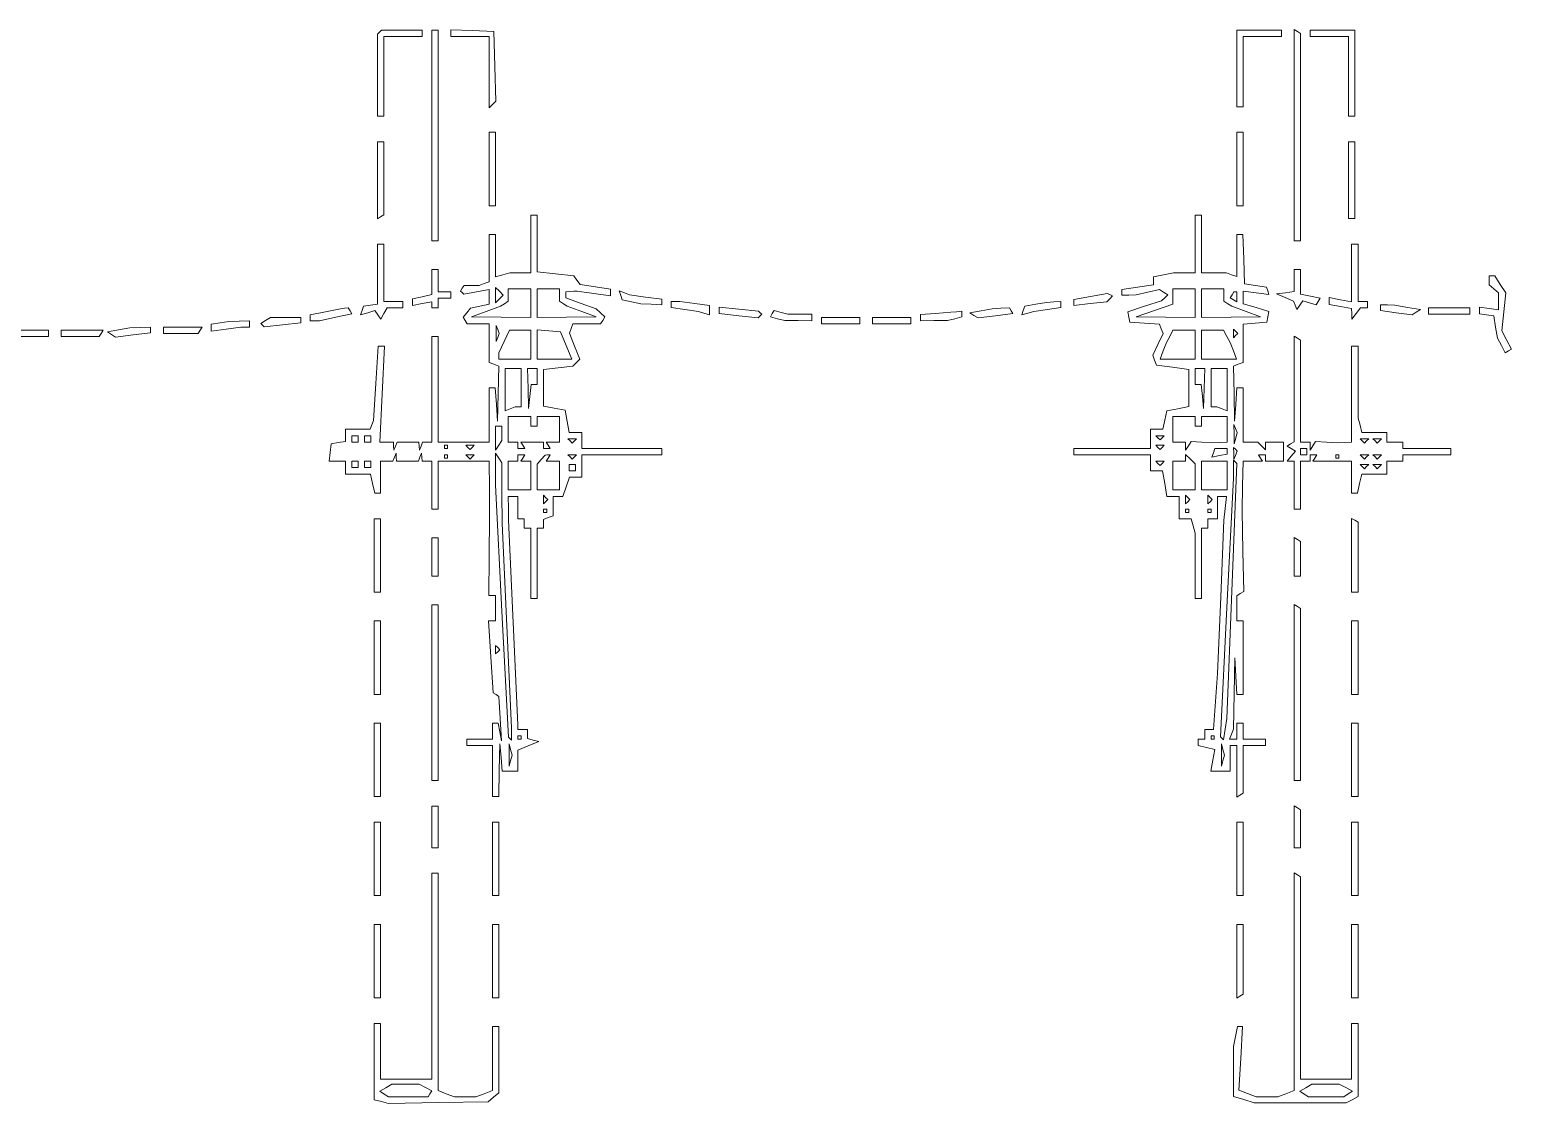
# Paper-space layout 'AN-18-DGE-073-A' of a CAD drawing. Header units: metres, sheet in millimetres. Extents: x 12 to 193, y 4 to 291.
# Drawn here: x 76.6 to 135.3, y 150.6 to 193.1 of the extents above; entities that cross this region are included whole.
import ezdxf

# ---------------------------------------------------------------- set-up
doc = ezdxf.new("R2010")
doc.units = ezdxf.units.M
doc.layers.add('DGE_CONTORNOS', color=7, linetype='Continuous', lineweight=0)
doc.layers.add('DGE_DATOS', color=7, linetype='Continuous', lineweight=0)

# ---------------------------------------------------------------- blocks, each defined once
blk = doc.blocks.new('LP_REF_DGE_MT_073_A')
at = {"layer": 'DGE_CONTORNOS'}
for points in [[(90.436, 193.015), (90.352, 192.931), (90.352, 191.308), (90.352, 189.685), (90.478, 189.685), (90.605, 189.685), (90.605, 191.266), (90.605, 192.847), (91.364, 192.847), (92.123, 192.847), (92.123, 192.973), (92.123, 193.1), (91.322, 193.1), (90.521, 193.1)], [(92.502, 188.926), (92.502, 184.752), (92.629, 184.752), (92.755, 184.752), (92.755, 188.926), (92.755, 193.1), (92.629, 193.1), (92.502, 193.1)], [(93.261, 192.979), (93.261, 192.847), (94.02, 192.847), (94.779, 192.847), (94.779, 191.43), (94.779, 190.014), (94.91, 190.145), (95.041, 190.276), (95.004, 191.656), (94.968, 193.036), (94.115, 193.074), (93.261, 193.111)], [(124.374, 191.582), (124.374, 190.064), (124.5, 190.064), (124.627, 190.064), (124.627, 191.456), (124.627, 192.847), (125.386, 192.847), (126.145, 192.847), (126.145, 192.973), (126.145, 193.1), (125.259, 193.1), (124.374, 193.1)], [(126.651, 188.933), (126.651, 184.752), (126.777, 184.752), (126.904, 184.752), (126.904, 188.855), (126.904, 192.958), (126.777, 193.036), (126.651, 193.115)], [(127.283, 192.973), (127.283, 192.847), (128.042, 192.847), (128.801, 192.847), (128.801, 191.266), (128.801, 189.685), (128.927, 189.685), (129.054, 189.685), (129.054, 191.392), (129.054, 193.1), (128.168, 193.1), (127.283, 193.1)], [(94.779, 187.598), (94.779, 186.144), (94.905, 186.144), (95.032, 186.144), (95.032, 187.598), (95.032, 189.052), (94.905, 189.052), (94.779, 189.052)], [(124.374, 187.598), (124.374, 186.144), (124.5, 186.144), (124.627, 186.144), (124.627, 187.598), (124.627, 189.052), (124.5, 189.052), (124.374, 189.052)], [(90.352, 187.148), (90.352, 185.623), (90.478, 185.701), (90.605, 185.779), (90.605, 187.226), (90.605, 188.673), (90.478, 188.673), (90.352, 188.673)], [(128.801, 187.155), (128.801, 185.638), (128.927, 185.638), (129.054, 185.638), (129.054, 187.155), (129.054, 188.673), (128.927, 188.673), (128.801, 188.673)], [(96.423, 184.626), (96.423, 183.488), (96.012, 183.486), (95.601, 183.484), (95.316, 183.408), (95.032, 183.332), (95.032, 184.168), (95.032, 185.005), (94.905, 185.005), (94.779, 185.005), (94.779, 184.07), (94.779, 183.135), (94.579, 183.058), (94.379, 182.982), (94.08, 182.982), (93.782, 182.982), (93.714, 182.873), (93.647, 182.764), (93.71, 182.701), (93.774, 182.638), (94.276, 182.729), (94.779, 182.821), (94.779, 182.532), (94.779, 182.243), (94.408, 182.162), (94.037, 182.08), (93.891, 181.904), (93.745, 181.728), (93.827, 181.596), (93.908, 181.464), (94.343, 181.464), (94.779, 181.464), (94.779, 180.701), (94.779, 179.938), (94.968, 179.866), (95.158, 179.793), (95.135, 178.7), (95.111, 177.607), (95.065, 178.271), (95.018, 178.935), (94.899, 178.935), (94.779, 178.935), (94.779, 177.859), (94.779, 176.784), (93.767, 176.784), (92.755, 176.784), (92.755, 178.871), (92.755, 180.958), (92.629, 180.958), (92.502, 180.958), (92.502, 178.871), (92.502, 176.784), (92.323, 176.784), (92.144, 176.784), (92.08, 176.626), (92.016, 176.468), (92.006, 176.626), (91.996, 176.784), (91.564, 176.784), (91.132, 176.784), (91.068, 176.626), (91.004, 176.468), (90.994, 176.626), (90.984, 176.784), (90.715, 176.784), (90.446, 176.784), (90.538, 178.682), (90.629, 180.579), (90.508, 180.579), (90.386, 180.579), (90.296, 179.108), (90.205, 177.638), (90.139, 177.464), (90.072, 177.29), (89.58, 177.29), (89.087, 177.29), (89.087, 177.046), (89.087, 176.802), (88.803, 176.762), (88.518, 176.721), (88.478, 176.373), (88.438, 176.026), (88.763, 176.026), (89.087, 176.026), (89.087, 175.773), (89.087, 175.52), (89.583, 175.52), (90.079, 175.52), (90.162, 175.14), (90.246, 174.761), (90.362, 174.761), (90.478, 174.761), (90.478, 175.393), (90.478, 176.026), (90.721, 176.026), (90.963, 176.026), (91.027, 176.184), (91.091, 176.342), (91.101, 176.184), (91.111, 176.026), (91.543, 176.026), (91.975, 176.026), (92.039, 176.184), (92.103, 176.342), (92.113, 176.184), (92.123, 176.026), (92.312, 176.026), (92.502, 176.026), (92.502, 175.077), (92.502, 174.128), (92.629, 174.128), (92.755, 174.128), (92.755, 175.077), (92.755, 176.026), (93.767, 176.026), (94.779, 176.026), (94.785, 174.919), (94.792, 173.812), (94.779, 172.263), (94.766, 170.714), (94.899, 170.714), (95.032, 170.714), (95.032, 170.208), (95.032, 169.702), (94.891, 169.702), (94.751, 169.702), (94.843, 168.279), (94.935, 166.856), (95.049, 166.784), (95.163, 166.711), (95.216, 165.835), (95.268, 164.959), (95.204, 165.307), (95.141, 165.655), (95.023, 165.655), (94.905, 165.655), (94.905, 165.338), (94.905, 165.022), (94.399, 165.022), (93.893, 165.022), (93.893, 164.896), (93.893, 164.769), (94.399, 164.769), (94.905, 164.769), (94.905, 163.758), (94.905, 162.746), (95.032, 162.746), (95.158, 162.746), (95.18, 163.789), (95.202, 164.833), (95.251, 164.295), (95.299, 163.758), (95.608, 163.758), (95.917, 163.758), (95.917, 164.172), (95.917, 164.587), (96.328, 164.758), (96.739, 164.928), (96.518, 164.984), (96.296, 165.041), (96.296, 165.221), (96.296, 165.402), (96.107, 165.402), (95.917, 165.402), (95.915, 165.497), (95.913, 165.591), (95.728, 169.639), (95.542, 173.686), (95.54, 174.16), (95.537, 174.634), (95.727, 174.634), (95.917, 174.634), (95.917, 174.192), (95.917, 173.749), (96.043, 173.749), (96.17, 173.749), (96.17, 173.559), (96.17, 173.37), (96.296, 173.37), (96.423, 173.37), (96.423, 171.978), (96.423, 170.587), (96.549, 170.587), (96.676, 170.587), (96.676, 171.978), (96.676, 173.37), (96.802, 173.37), (96.929, 173.37), (96.929, 173.546), (96.929, 173.722), (97.118, 173.795), (97.308, 173.868), (97.308, 174.251), (97.308, 174.634), (97.504, 174.634), (97.701, 174.634), (97.833, 175.014), (97.965, 175.393), (98.206, 175.393), (98.446, 175.393), (98.446, 175.836), (98.446, 176.279), (100.027, 176.279), (101.608, 176.279), (101.608, 176.405), (101.608, 176.531), (100.027, 176.531), (98.446, 176.531), (98.446, 176.848), (98.446, 177.164), (98.199, 177.164), (97.952, 177.164), (97.87, 177.603), (97.787, 178.043), (97.358, 178.123), (96.929, 178.204), (96.929, 178.932), (96.929, 179.66), (97.509, 179.726), (98.089, 179.791), (98.225, 179.928), (98.362, 180.064), (98.158, 180.582), (97.955, 181.101), (98.024, 181.282), (98.094, 181.464), (98.642, 181.464), (99.19, 181.464), (99.276, 181.603), (99.362, 181.741), (99.189, 181.899), (99.016, 182.056), (98.415, 182.276), (97.814, 182.497), (97.814, 182.613), (97.814, 182.729), (97.972, 182.744), (98.13, 182.759), (98.193, 182.757), (98.257, 182.756), (98.921, 182.667), (99.585, 182.579), (99.585, 182.709), (99.585, 182.84), (98.984, 182.93), (98.383, 183.02), (98.254, 183.197), (98.125, 183.373), (97.4, 183.448), (96.676, 183.523), (96.676, 184.644), (96.676, 185.764), (96.549, 185.764), (96.423, 185.764)], [(122.73, 184.626), (122.73, 183.488), (122.303, 183.488), (121.876, 183.488), (121.481, 183.409), (121.086, 183.33), (121.086, 183.167), (121.086, 183.005), (120.453, 182.918), (119.821, 182.831), (119.821, 182.717), (119.821, 182.602), (120.105, 182.605), (120.39, 182.608), (120.851, 182.716), (121.313, 182.823), (121.483, 182.718), (121.653, 182.613), (121.527, 182.497), (121.402, 182.38), (120.731, 182.163), (120.06, 181.945), (120.1, 181.736), (120.139, 181.527), (120.728, 181.489), (121.317, 181.451), (121.388, 181.266), (121.459, 181.08), (121.254, 180.651), (121.05, 180.222), (121.125, 180.026), (121.2, 179.83), (121.839, 179.745), (122.477, 179.661), (122.477, 178.924), (122.477, 178.187), (122.041, 178.105), (121.606, 178.024), (121.526, 177.657), (121.445, 177.29), (121.202, 177.29), (120.959, 177.29), (120.959, 176.911), (120.959, 176.531), (119.441, 176.531), (117.924, 176.531), (117.924, 176.405), (117.924, 176.279), (119.441, 176.279), (120.959, 176.279), (120.959, 175.962), (120.959, 175.646), (121.201, 175.646), (121.443, 175.646), (121.528, 175.14), (121.614, 174.634), (121.856, 174.634), (122.097, 174.634), (122.097, 174.192), (122.097, 173.749), (122.336, 173.749), (122.574, 173.749), (122.65, 173.464), (122.726, 173.18), (122.728, 171.884), (122.73, 170.587), (122.856, 170.587), (122.983, 170.587), (122.983, 171.978), (122.983, 173.37), (123.109, 173.37), (123.236, 173.37), (123.236, 173.559), (123.236, 173.749), (123.425, 173.749), (123.615, 173.749), (123.615, 174.192), (123.615, 174.634), (123.793, 174.634), (123.971, 174.634), (123.921, 174.16), (123.872, 173.686), (123.742, 170.65), (123.612, 167.615), (123.534, 166.508), (123.456, 165.402), (123.283, 165.402), (123.109, 165.402), (123.109, 165.212), (123.109, 165.022), (122.983, 165.022), (122.856, 165.022), (122.856, 164.898), (122.856, 164.774), (123.183, 164.692), (123.511, 164.61), (123.431, 164.184), (123.351, 163.758), (123.736, 163.758), (124.121, 163.758), (124.121, 164.263), (124.121, 164.769), (124.248, 164.769), (124.374, 164.769), (124.374, 163.75), (124.374, 162.731), (124.5, 162.809), (124.627, 162.887), (124.627, 163.828), (124.627, 164.769), (125.07, 164.769), (125.512, 164.769), (125.512, 164.896), (125.512, 165.022), (125.07, 165.022), (124.627, 165.022), (124.627, 165.338), (124.627, 165.655), (124.5, 165.655), (124.374, 165.655), (124.374, 165.338), (124.374, 165.022), (124.234, 165.022), (124.094, 165.022), (124.171, 165.222), (124.248, 165.422), (124.271, 166.835), (124.295, 168.247), (124.341, 167.52), (124.387, 166.793), (124.507, 166.793), (124.627, 166.793), (124.627, 168.247), (124.627, 169.702), (124.5, 169.702), (124.374, 169.702), (124.374, 170.2), (124.374, 170.699), (124.513, 170.785), (124.652, 170.871), (124.624, 172.468), (124.596, 174.065), (124.611, 175.045), (124.627, 176.026), (125.014, 176.026), (125.401, 176.026), (125.323, 176.152), (125.244, 176.279), (125.378, 176.279), (125.512, 176.279), (125.512, 176.152), (125.512, 176.026), (125.871, 176.026), (126.229, 176.026), (126.229, 176.405), (126.229, 176.784), (125.871, 176.784), (125.512, 176.784), (125.512, 176.633), (125.512, 176.481), (125.361, 176.633), (125.209, 176.784), (124.918, 176.784), (124.627, 176.784), (124.627, 177.859), (124.627, 178.935), (124.507, 178.935), (124.387, 178.935), (124.341, 178.271), (124.294, 177.607), (124.271, 178.7), (124.248, 179.793), (124.437, 179.866), (124.627, 179.938), (124.627, 180.694), (124.627, 181.449), (125.1, 181.488), (125.573, 181.527), (125.614, 181.741), (125.654, 181.955), (125.141, 182.109), (124.627, 182.263), (124.627, 182.512), (124.627, 182.762), (125.14, 182.693), (125.652, 182.625), (125.604, 182.771), (125.555, 182.918), (125.123, 182.982), (124.69, 183.045), (124.653, 184.025), (124.616, 185.005), (124.495, 185.005), (124.374, 185.005), (124.374, 184.17), (124.374, 183.334), (124.174, 183.411), (123.974, 183.488), (123.478, 183.488), (122.983, 183.488), (122.983, 184.626), (122.983, 185.764), (122.856, 185.764), (122.73, 185.764)], [(90.352, 183.433), (90.352, 182.24), (90.077, 182.2), (89.803, 182.16), (89.746, 181.988), (89.69, 181.817), (89.973, 181.907), (90.257, 181.997), (90.37, 181.825), (90.483, 181.654), (90.614, 181.875), (90.744, 182.096), (91.054, 182.096), (91.364, 182.096), (91.364, 182.223), (91.364, 182.349), (90.984, 182.349), (90.605, 182.349), (90.605, 183.488), (90.605, 184.626), (90.478, 184.626), (90.352, 184.626)], [(128.927, 183.482), (128.927, 182.338), (128.484, 182.421), (128.042, 182.504), (128.042, 182.369), (128.042, 182.234), (128.484, 182.151), (128.927, 182.068), (128.931, 181.861), (128.935, 181.654), (129.103, 181.875), (129.271, 182.096), (129.415, 182.096), (129.56, 182.096), (129.56, 182.223), (129.56, 182.349), (129.37, 182.349), (129.18, 182.349), (129.18, 183.488), (129.18, 184.626), (129.054, 184.626), (128.927, 184.626)], [(92.502, 183.118), (92.502, 182.622), (92.123, 182.539), (91.743, 182.456), (91.743, 182.323), (91.743, 182.191), (92.123, 182.267), (92.502, 182.343), (92.502, 182.22), (92.502, 182.096), (92.629, 182.096), (92.755, 182.096), (92.755, 182.286), (92.755, 182.476), (93.008, 182.476), (93.261, 182.476), (93.261, 182.602), (93.261, 182.729), (93.008, 182.729), (92.755, 182.729), (92.755, 183.171), (92.755, 183.614), (92.629, 183.614), (92.502, 183.614)], [(126.651, 183.18), (126.651, 182.746), (126.303, 182.698), (125.955, 182.651), (126.29, 182.508), (126.624, 182.366), (126.691, 182.199), (126.758, 182.033), (126.878, 182.205), (126.998, 182.376), (127.257, 182.294), (127.515, 182.213), (127.597, 182.346), (127.679, 182.479), (127.291, 182.556), (126.904, 182.634), (126.904, 183.124), (126.904, 183.614), (126.777, 183.614), (126.651, 183.614)], [(134.366, 183.187), (134.366, 183.013), (134.555, 182.855), (134.745, 182.698), (134.745, 182.356), (134.745, 182.014), (134.366, 182.069), (133.986, 182.125), (133.986, 181.993), (133.986, 181.861), (134.269, 181.821), (134.552, 181.78), (134.625, 181.338), (134.698, 180.895), (134.854, 180.607), (135.011, 180.319), (135.13, 180.393), (135.25, 180.467), (135.062, 180.83), (134.874, 181.194), (134.952, 181.942), (135.03, 182.689), (134.81, 183.025), (134.589, 183.361), (134.478, 183.361), (134.366, 183.361)], [(96.423, 182.286), (96.423, 181.717), (95.253, 181.727), (94.083, 181.737), (94.655, 181.948), (95.227, 182.16), (95.382, 182.262), (95.537, 182.364), (95.537, 182.61), (95.537, 182.855), (95.98, 182.855), (96.423, 182.855)], [(95.183, 182.451), (95.032, 182.299), (95.032, 182.602), (95.032, 182.906), (95.183, 182.754), (95.335, 182.602)], [(97.561, 182.61), (97.561, 182.364), (97.717, 182.262), (97.872, 182.16), (98.444, 181.948), (99.016, 181.737), (97.846, 181.727), (96.676, 181.717), (96.676, 182.286), (96.676, 182.855), (97.118, 182.855), (97.561, 182.855)], [(99.989, 182.591), (100.048, 182.413), (100.417, 182.333), (100.786, 182.253), (101.197, 182.238), (101.608, 182.223), (101.608, 182.333), (101.608, 182.443), (100.974, 182.527), (100.34, 182.611), (100.135, 182.69), (99.93, 182.769)], [(118.588, 182.551), (117.924, 182.43), (117.924, 182.309), (117.924, 182.188), (118.578, 182.265), (119.232, 182.343), (119.348, 182.458), (119.463, 182.574), (119.358, 182.623), (119.252, 182.673)], [(122.73, 182.286), (122.73, 181.717), (121.56, 181.727), (120.39, 181.737), (121.117, 181.99), (121.845, 182.244), (121.845, 182.55), (121.845, 182.855), (122.287, 182.855), (122.73, 182.855)], [(123.868, 182.61), (123.868, 182.364), (124.024, 182.262), (124.179, 182.16), (124.751, 181.948), (125.323, 181.737), (124.153, 181.727), (122.983, 181.717), (122.983, 182.286), (122.983, 182.855), (123.425, 182.855), (123.868, 182.855)], [(124.374, 182.532), (124.374, 182.334), (124.245, 182.414), (124.117, 182.493), (124.19, 182.611), (124.262, 182.729), (124.318, 182.729), (124.374, 182.729)], [(88.297, 181.941), (87.696, 181.816), (87.696, 181.703), (87.696, 181.59), (87.879, 181.59), (88.063, 181.59), (88.702, 181.728), (89.342, 181.865), (89.27, 181.981), (89.199, 182.096), (89.048, 182.081), (88.898, 182.066)], [(101.988, 182.234), (101.988, 182.119), (102.525, 182.035), (103.063, 181.951), (103.284, 181.889), (103.505, 181.826), (103.505, 182.007), (103.505, 182.188), (102.919, 182.269), (102.332, 182.349), (102.16, 182.349), (101.988, 182.349)], [(103.885, 182.004), (103.885, 181.876), (104.657, 181.789), (105.429, 181.701), (105.5, 181.772), (105.571, 181.843), (105.508, 181.906), (105.445, 181.969), (104.665, 182.051), (103.885, 182.132)], [(105.987, 181.869), (105.911, 181.746), (106.195, 181.67), (106.478, 181.594), (107.015, 181.592), (107.553, 181.59), (107.553, 181.717), (107.553, 181.843), (107.078, 181.845), (106.604, 181.847), (106.334, 181.919), (106.064, 181.992)], [(112.454, 181.877), (111.853, 181.83), (111.853, 181.71), (111.853, 181.59), (112.39, 181.592), (112.928, 181.594), (113.213, 181.67), (113.497, 181.746), (113.497, 181.858), (113.497, 181.97), (113.276, 181.947), (113.054, 181.924)], [(114.256, 181.984), (113.813, 181.905), (113.974, 181.802), (114.134, 181.699), (114.826, 181.786), (115.518, 181.872), (115.449, 181.984), (115.379, 182.096), (115.039, 182.08), (114.699, 182.063)], [(116.416, 182.238), (115.983, 182.16), (115.927, 181.988), (115.87, 181.817), (116.106, 181.884), (116.343, 181.951), (116.88, 182.035), (117.418, 182.119), (117.418, 182.234), (117.418, 182.349), (117.133, 182.333), (116.849, 182.316)], [(130.065, 182.108), (130.065, 181.994), (130.692, 181.907), (131.319, 181.821), (131.482, 181.924), (131.646, 182.027), (131.14, 182.118), (130.635, 182.208), (130.35, 182.216), (130.065, 182.223)], [(131.963, 181.97), (131.963, 181.843), (132.785, 181.843), (133.607, 181.843), (133.607, 181.97), (133.607, 182.096), (132.785, 182.096), (131.963, 182.096)], [(80.107, 181.225), (79.665, 181.146), (79.825, 181.043), (79.985, 180.94), (80.679, 181.027), (81.372, 181.114), (81.372, 181.226), (81.372, 181.338), (80.961, 181.321), (80.55, 181.304)], [(81.878, 181.211), (81.878, 181.085), (82.566, 181.085), (83.254, 181.085), (83.333, 181.211), (83.411, 181.338), (82.644, 181.338), (81.878, 181.338)], [(84.123, 181.5), (83.775, 181.447), (83.775, 181.312), (83.775, 181.177), (84.362, 181.257), (84.949, 181.338), (85.121, 181.338), (85.293, 181.338), (85.293, 181.464), (85.293, 181.59), (84.882, 181.572), (84.471, 181.553)], [(85.929, 181.595), (85.743, 181.478), (85.807, 181.414), (85.871, 181.35), (86.594, 181.425), (87.317, 181.499), (87.317, 181.608), (87.317, 181.717), (86.716, 181.715), (86.115, 181.713)], [(95.115, 180.926), (95.052, 180.768), (95.052, 181.085), (95.052, 181.401), (95.115, 181.243), (95.179, 181.085)], [(107.932, 181.59), (107.932, 181.464), (108.691, 181.464), (109.45, 181.464), (109.45, 181.59), (109.45, 181.717), (108.691, 181.717), (107.932, 181.717)], [(109.956, 181.59), (109.956, 181.464), (110.715, 181.464), (111.473, 181.464), (111.473, 181.59), (111.473, 181.717), (110.715, 181.717), (109.956, 181.717)], [(75.807, 181.085), (75.807, 180.958), (76.566, 180.958), (77.325, 180.958), (77.325, 181.085), (77.325, 181.211), (76.566, 181.211), (75.807, 181.211)], [(77.831, 181.085), (77.831, 180.958), (78.582, 180.958), (79.334, 180.958), (79.412, 181.085), (79.49, 181.211), (78.66, 181.211), (77.831, 181.211)], [(96.423, 180.642), (96.423, 180.073), (95.79, 180.073), (95.158, 180.073), (95.158, 180.195), (95.158, 180.317), (95.371, 180.764), (95.584, 181.211), (96.004, 181.211), (96.423, 181.211)], [(97.829, 180.61), (98.057, 180.073), (97.366, 180.073), (96.676, 180.073), (96.676, 180.65), (96.676, 181.226), (97.139, 181.187), (97.602, 181.148)], [(122.73, 180.642), (122.73, 180.073), (122.037, 180.073), (121.345, 180.073), (121.468, 180.397), (121.592, 180.722), (121.723, 180.967), (121.853, 181.211), (122.292, 181.211), (122.73, 181.211)], [(123.99, 180.967), (124.121, 180.722), (124.244, 180.397), (124.368, 180.073), (123.675, 180.073), (122.983, 180.073), (122.983, 180.642), (122.983, 181.211), (123.421, 181.211), (123.859, 181.211)], [(124.332, 181), (124.248, 180.916), (124.248, 181.085), (124.248, 181.253), (124.332, 181.169), (124.416, 181.085)], [(126.651, 178.886), (126.651, 176.799), (126.511, 176.713), (126.371, 176.626), (126.534, 176.525), (126.698, 176.424), (126.532, 176.225), (126.367, 176.026), (126.509, 176.026), (126.651, 176.026), (126.651, 175.077), (126.651, 174.128), (126.777, 174.128), (126.904, 174.128), (126.904, 175.077), (126.904, 176.026), (127.093, 176.026), (127.283, 176.026), (127.283, 176.152), (127.283, 176.279), (127.417, 176.279), (127.551, 176.279), (127.473, 176.152), (127.395, 176.026), (128.161, 176.026), (128.927, 176.026), (128.927, 175.393), (128.927, 174.761), (129.044, 174.761), (129.16, 174.761), (129.243, 175.14), (129.327, 175.52), (129.823, 175.52), (130.318, 175.52), (130.318, 175.773), (130.318, 176.026), (130.635, 176.026), (130.951, 176.026), (130.951, 176.152), (130.951, 176.279), (131.899, 176.279), (132.848, 176.279), (132.848, 176.405), (132.848, 176.531), (131.899, 176.531), (130.951, 176.531), (130.951, 176.658), (130.951, 176.784), (130.635, 176.784), (130.318, 176.784), (130.318, 176.974), (130.318, 177.164), (129.827, 177.164), (129.336, 177.164), (129.26, 177.448), (129.184, 177.733), (129.182, 179.156), (129.18, 180.579), (129.054, 180.579), (128.927, 180.579), (128.927, 178.682), (128.927, 176.784), (128.643, 176.772), (128.358, 176.759), (127.93, 176.783), (127.501, 176.807), (127.394, 176.638), (127.287, 176.468), (127.285, 176.626), (127.283, 176.784), (127.093, 176.784), (126.904, 176.784), (126.904, 178.801), (126.904, 180.817), (126.777, 180.895), (126.651, 180.973)], [(96.043, 178.935), (96.043, 178.176), (95.927, 178.176), (95.811, 178.176), (95.611, 178.099), (95.411, 178.022), (95.411, 178.858), (95.411, 179.693), (95.727, 179.693), (96.043, 179.693)], [(96.676, 179.377), (96.676, 179.061), (96.557, 179.061), (96.438, 179.061), (96.388, 178.587), (96.339, 178.112), (96.318, 178.903), (96.296, 179.693), (96.486, 179.693), (96.676, 179.693)], [(123.088, 178.903), (123.067, 178.112), (123.017, 178.587), (122.968, 179.061), (122.849, 179.061), (122.73, 179.061), (122.73, 179.377), (122.73, 179.693), (122.92, 179.693), (123.109, 179.693)], [(123.995, 178.858), (123.995, 178.022), (123.795, 178.099), (123.594, 178.176), (123.478, 178.176), (123.362, 178.176), (123.362, 178.935), (123.362, 179.693), (123.678, 179.693), (123.995, 179.693)], [(96.423, 177.607), (96.423, 177.417), (96.549, 177.417), (96.676, 177.417), (96.676, 177.607), (96.676, 177.796), (97.118, 177.796), (97.561, 177.796), (97.561, 177.29), (97.561, 176.784), (97.301, 176.784), (97.04, 176.784), (97.118, 176.658), (97.197, 176.531), (97.063, 176.531), (96.929, 176.531), (96.929, 176.658), (96.929, 176.784), (96.479, 176.784), (96.028, 176.784), (96.107, 176.658), (96.185, 176.531), (96.051, 176.531), (95.917, 176.531), (95.917, 176.658), (95.917, 176.784), (95.727, 176.784), (95.537, 176.784), (95.537, 177.29), (95.537, 177.796), (95.98, 177.796), (96.423, 177.796)], [(122.73, 177.607), (122.73, 177.417), (122.856, 177.417), (122.983, 177.417), (122.983, 177.607), (122.983, 177.796), (123.489, 177.796), (123.995, 177.796), (123.995, 177.29), (123.995, 176.784), (123.71, 176.772), (123.425, 176.759), (122.997, 176.783), (122.569, 176.807), (122.462, 176.638), (122.354, 176.468), (122.352, 176.626), (122.35, 176.784), (122.097, 176.784), (121.845, 176.784), (121.845, 177.29), (121.845, 177.796), (122.287, 177.796), (122.73, 177.796)], [(95.283, 177.132), (95.281, 176.848), (95.158, 176.658), (95.035, 176.468), (95.034, 176.943), (95.032, 177.417), (95.158, 177.417), (95.285, 177.417)], [(124.335, 176.945), (124.277, 176.721), (124.272, 177.101), (124.268, 177.48), (124.331, 177.324), (124.393, 177.169)], [(89.593, 176.911), (89.593, 176.784), (89.467, 176.784), (89.34, 176.784), (89.34, 176.911), (89.34, 177.037), (89.467, 177.037), (89.593, 177.037)], [(90.099, 176.911), (90.099, 176.784), (89.973, 176.784), (89.846, 176.784), (89.846, 176.911), (89.846, 177.037), (89.973, 177.037), (90.099, 177.037)], [(93.134, 176.595), (93.134, 176.531), (93.071, 176.531), (93.008, 176.531), (93.008, 176.595), (93.008, 176.658), (93.071, 176.658), (93.134, 176.658)], [(94.104, 176.574), (94.02, 176.489), (93.935, 176.574), (93.851, 176.658), (94.02, 176.658), (94.188, 176.658)], [(98.151, 176.827), (98.067, 176.742), (97.983, 176.827), (97.898, 176.911), (98.067, 176.911), (98.236, 176.911)], [(121.423, 176.953), (121.339, 176.869), (121.254, 176.953), (121.17, 177.037), (121.339, 177.037), (121.507, 177.037)], [(121.423, 176.574), (121.339, 176.489), (121.254, 176.574), (121.17, 176.658), (121.339, 176.658), (121.507, 176.658)], [(129.517, 176.827), (129.433, 176.742), (129.349, 176.827), (129.264, 176.911), (129.433, 176.911), (129.602, 176.911)], [(130.023, 176.827), (129.939, 176.742), (129.855, 176.827), (129.77, 176.911), (129.939, 176.911), (130.108, 176.911)], [(89.593, 175.899), (89.593, 175.773), (89.467, 175.773), (89.34, 175.773), (89.34, 175.899), (89.34, 176.026), (89.467, 176.026), (89.593, 176.026)], [(90.099, 175.899), (90.099, 175.773), (89.973, 175.773), (89.846, 175.773), (89.846, 175.899), (89.846, 176.026), (89.973, 176.026), (90.099, 176.026)], [(93.134, 176.215), (93.134, 176.152), (93.071, 176.152), (93.008, 176.152), (93.008, 176.215), (93.008, 176.279), (93.071, 176.279), (93.134, 176.279)], [(94.104, 176.194), (94.02, 176.11), (93.935, 176.194), (93.851, 176.279), (94.02, 176.279), (94.188, 176.279)], [(95.285, 174.761), (95.289, 173.559), (95.475, 169.512), (95.66, 165.465), (95.662, 165.223), (95.664, 164.98), (95.601, 165.043), (95.539, 165.105), (95.285, 170.091), (95.032, 175.077), (95.034, 175.709), (95.035, 176.342), (95.158, 176.152), (95.281, 175.962)], [(96.107, 176.152), (96.028, 176.026), (96.226, 176.026), (96.423, 176.026), (96.423, 175.456), (96.423, 174.887), (95.98, 174.887), (95.537, 174.887), (95.537, 175.456), (95.537, 176.026), (95.727, 176.026), (95.917, 176.026), (95.917, 176.152), (95.917, 176.279), (96.051, 176.279), (96.185, 176.279)], [(97.118, 176.152), (97.04, 176.026), (97.301, 176.026), (97.561, 176.026), (97.561, 175.456), (97.561, 174.887), (97.118, 174.887), (96.676, 174.887), (96.676, 175.399), (96.676, 175.91), (96.834, 176.089), (96.992, 176.269), (97.094, 176.274), (97.197, 176.279)], [(98.151, 176.194), (98.067, 176.11), (97.983, 176.194), (97.898, 176.279), (98.067, 176.279), (98.236, 176.279)], [(121.423, 175.941), (121.339, 175.857), (121.254, 175.941), (121.17, 176.026), (121.339, 176.026), (121.507, 176.026)], [(122.73, 175.402), (122.73, 174.887), (122.287, 174.887), (121.845, 174.887), (121.845, 175.456), (121.845, 176.026), (122.097, 176.026), (122.35, 176.026), (122.35, 176.161), (122.35, 176.297), (122.54, 176.107), (122.73, 175.917)], [(123.995, 175.456), (123.995, 174.887), (123.489, 174.887), (122.983, 174.887), (122.983, 175.456), (122.983, 176.026), (123.489, 176.026), (123.995, 176.026)], [(123.995, 176.42), (123.995, 176.308), (123.69, 176.25), (123.385, 176.192), (123.451, 176.362), (123.516, 176.531), (123.755, 176.531), (123.995, 176.531)], [(124.183, 170.887), (123.981, 165.844), (123.916, 165.42), (123.852, 164.996), (123.79, 165.058), (123.729, 165.119), (123.988, 170.237), (124.248, 175.355), (124.248, 175.712), (124.248, 176.068), (124.316, 175.999), (124.385, 175.93)], [(124.334, 176.255), (124.268, 176.089), (124.258, 176.331), (124.248, 176.574), (124.324, 176.497), (124.4, 176.421)], [(127.156, 176.405), (127.156, 176.279), (127.03, 176.279), (126.904, 176.279), (126.904, 176.405), (126.904, 176.531), (127.03, 176.531), (127.156, 176.531)], [(128.421, 176.215), (128.421, 176.152), (128.358, 176.152), (128.295, 176.152), (128.295, 176.215), (128.295, 176.279), (128.358, 176.279), (128.421, 176.279)], [(129.517, 176.194), (129.433, 176.11), (129.349, 176.194), (129.264, 176.279), (129.433, 176.279), (129.602, 176.279)], [(130.023, 176.194), (129.939, 176.11), (129.855, 176.194), (129.77, 176.279), (129.939, 176.279), (130.108, 176.279)], [(98.193, 175.773), (98.193, 175.646), (98.067, 175.646), (97.941, 175.646), (97.941, 175.773), (97.941, 175.899), (98.067, 175.899), (98.193, 175.899)], [(129.517, 175.815), (129.433, 175.73), (129.349, 175.815), (129.264, 175.899), (129.433, 175.899), (129.602, 175.899)], [(130.023, 175.815), (129.939, 175.73), (129.855, 175.815), (129.77, 175.899), (129.939, 175.899), (130.108, 175.899)], [(97.013, 174.424), (96.929, 174.339), (96.929, 174.508), (96.929, 174.677), (97.013, 174.592), (97.097, 174.508)], [(122.435, 174.424), (122.35, 174.339), (122.35, 174.508), (122.35, 174.677), (122.435, 174.592), (122.519, 174.508)], [(123.32, 174.424), (123.236, 174.339), (123.236, 174.508), (123.236, 174.677), (123.32, 174.592), (123.404, 174.508)], [(90.226, 172.295), (90.226, 170.84), (90.352, 170.84), (90.478, 170.84), (90.478, 172.295), (90.478, 173.749), (90.352, 173.749), (90.226, 173.749)], [(97.055, 174.065), (97.055, 174.002), (96.992, 174.002), (96.929, 174.002), (96.929, 174.065), (96.929, 174.128), (96.992, 174.128), (97.055, 174.128)], [(122.477, 174.065), (122.477, 174.002), (122.414, 174.002), (122.35, 174.002), (122.35, 174.065), (122.35, 174.128), (122.414, 174.128), (122.477, 174.128)], [(123.362, 174.065), (123.362, 174.002), (123.299, 174.002), (123.236, 174.002), (123.236, 174.065), (123.236, 174.128), (123.299, 174.128), (123.362, 174.128)], [(128.927, 172.302), (128.927, 170.84), (129.054, 170.84), (129.18, 170.84), (129.18, 172.224), (129.18, 173.608), (129.054, 173.686), (128.927, 173.764)], [(92.502, 172.231), (92.502, 171.472), (92.629, 171.472), (92.755, 171.472), (92.755, 172.231), (92.755, 172.99), (92.629, 172.99), (92.502, 172.99)], [(126.651, 172.239), (126.651, 171.472), (126.777, 171.472), (126.904, 171.472), (126.904, 172.161), (126.904, 172.849), (126.777, 172.927), (126.651, 173.005)], [(92.502, 166.856), (92.502, 163.378), (92.629, 163.378), (92.755, 163.378), (92.755, 166.856), (92.755, 170.334), (92.629, 170.334), (92.502, 170.334)], [(126.651, 166.864), (126.651, 163.378), (126.777, 163.378), (126.904, 163.378), (126.904, 166.785), (126.904, 170.193), (126.777, 170.271), (126.651, 170.349)], [(90.226, 168.247), (90.226, 166.793), (90.352, 166.793), (90.478, 166.793), (90.478, 168.247), (90.478, 169.702), (90.352, 169.702), (90.226, 169.702)], [(128.927, 168.247), (128.927, 166.793), (129.054, 166.793), (129.18, 166.793), (129.18, 168.247), (129.18, 169.702), (129.054, 169.702), (128.927, 169.702)], [(95.116, 168.479), (95.032, 168.395), (95.032, 168.564), (95.032, 168.732), (95.116, 168.648), (95.2, 168.564)], [(90.226, 164.2), (90.226, 162.746), (90.352, 162.746), (90.478, 162.746), (90.478, 164.2), (90.478, 165.655), (90.352, 165.655), (90.226, 165.655)], [(128.927, 164.2), (128.927, 162.746), (129.054, 162.746), (129.18, 162.746), (129.18, 164.2), (129.18, 165.655), (129.054, 165.655), (128.927, 165.655)], [(96.043, 165.086), (96.043, 165.022), (95.98, 165.022), (95.917, 165.022), (95.917, 165.086), (95.917, 165.149), (95.98, 165.149), (96.043, 165.149)], [(123.489, 165.086), (123.489, 165.022), (123.425, 165.022), (123.362, 165.022), (123.362, 165.086), (123.362, 165.149), (123.425, 165.149), (123.489, 165.149)], [(95.625, 164.169), (95.567, 163.947), (95.567, 164.39), (95.567, 164.833), (95.625, 164.611), (95.683, 164.39)], [(123.829, 164.169), (123.771, 163.947), (123.771, 164.39), (123.771, 164.833), (123.829, 164.611), (123.887, 164.39)], [(92.502, 161.544), (92.502, 160.722), (92.629, 160.722), (92.755, 160.722), (92.755, 161.544), (92.755, 162.366), (92.629, 162.366), (92.502, 162.366)], [(126.651, 161.552), (126.651, 160.722), (126.777, 160.722), (126.904, 160.722), (126.904, 161.474), (126.904, 162.225), (126.777, 162.303), (126.651, 162.381)], [(90.226, 160.279), (90.226, 158.825), (90.352, 158.825), (90.478, 158.825), (90.478, 160.279), (90.478, 161.734), (90.352, 161.734), (90.226, 161.734)], [(94.905, 160.279), (94.905, 158.825), (95.032, 158.825), (95.158, 158.825), (95.158, 160.279), (95.158, 161.734), (95.032, 161.734), (94.905, 161.734)], [(124.374, 160.279), (124.374, 158.825), (124.5, 158.825), (124.627, 158.825), (124.627, 160.279), (124.627, 161.734), (124.5, 161.734), (124.374, 161.734)], [(128.927, 160.279), (128.927, 158.825), (129.054, 158.825), (129.18, 158.825), (129.18, 160.279), (129.18, 161.734), (129.054, 161.734), (128.927, 161.734)], [(92.502, 155.632), (92.502, 151.553), (91.49, 151.553), (90.478, 151.553), (90.478, 152.659), (90.478, 153.766), (90.352, 153.766), (90.226, 153.766), (90.226, 152.251), (90.226, 150.735), (90.51, 150.668), (90.795, 150.601), (92.767, 150.634), (94.74, 150.667), (94.949, 150.841), (95.158, 151.015), (95.158, 152.327), (95.158, 153.64), (95.032, 153.64), (94.905, 153.64), (94.905, 152.372), (94.905, 151.104), (94.581, 150.98), (94.256, 150.857), (93.83, 150.857), (93.404, 150.857), (93.079, 150.98), (92.755, 151.104), (92.755, 155.407), (92.755, 159.71), (92.629, 159.71), (92.502, 159.71)], [(126.651, 155.415), (126.651, 151.104), (126.326, 150.98), (126.002, 150.857), (125.576, 150.857), (125.149, 150.857), (124.807, 150.987), (124.464, 151.118), (124.534, 152.379), (124.603, 153.64), (124.504, 153.64), (124.406, 153.64), (124.327, 153.244), (124.248, 152.849), (124.248, 151.863), (124.248, 150.877), (124.659, 150.75), (125.07, 150.624), (126.891, 150.62), (128.713, 150.616), (128.947, 150.741), (129.18, 150.866), (129.18, 152.316), (129.18, 153.766), (129.054, 153.766), (128.927, 153.766), (128.927, 152.659), (128.927, 151.553), (127.915, 151.553), (126.904, 151.553), (126.904, 155.561), (126.904, 159.569), (126.777, 159.647), (126.651, 159.725)], [(90.226, 156.232), (90.226, 154.778), (90.352, 154.778), (90.478, 154.778), (90.478, 156.232), (90.478, 157.687), (90.352, 157.687), (90.226, 157.687)], [(94.905, 156.232), (94.905, 154.778), (95.032, 154.778), (95.158, 154.778), (95.158, 156.232), (95.158, 157.687), (95.032, 157.687), (94.905, 157.687)], [(124.374, 156.225), (124.374, 154.763), (124.5, 154.841), (124.627, 154.919), (124.627, 156.303), (124.627, 157.687), (124.5, 157.687), (124.374, 157.687)], [(128.927, 156.232), (128.927, 154.778), (129.054, 154.778), (129.18, 154.778), (129.18, 156.232), (129.18, 157.687), (129.054, 157.687), (128.927, 157.687)], [(92.261, 151.23), (92.509, 151.097), (92.435, 150.977), (92.361, 150.857), (91.578, 150.859), (90.795, 150.861), (90.621, 150.971), (90.448, 151.08), (90.685, 151.218), (90.921, 151.355), (91.467, 151.359), (92.013, 151.363)], [(128.7, 151.223), (128.961, 151.083), (128.786, 150.972), (128.611, 150.861), (127.915, 150.861), (127.22, 150.861), (127.046, 150.971), (126.873, 151.08), (127.11, 151.218), (127.346, 151.355), (127.892, 151.359), (128.438, 151.363)]]:
    blk.add_lwpolyline(points, close=True, dxfattribs=at)

psp = doc.layouts.new('AN-18-DGE-073-A')

# ---------------------------------------------------------------- block references
at = {"layer": 'DGE_DATOS'}
psp.add_blockref('LP_REF_DGE_MT_073_A', (0, 0), dxfattribs=at)

doc.saveas('drawing.dxf')
